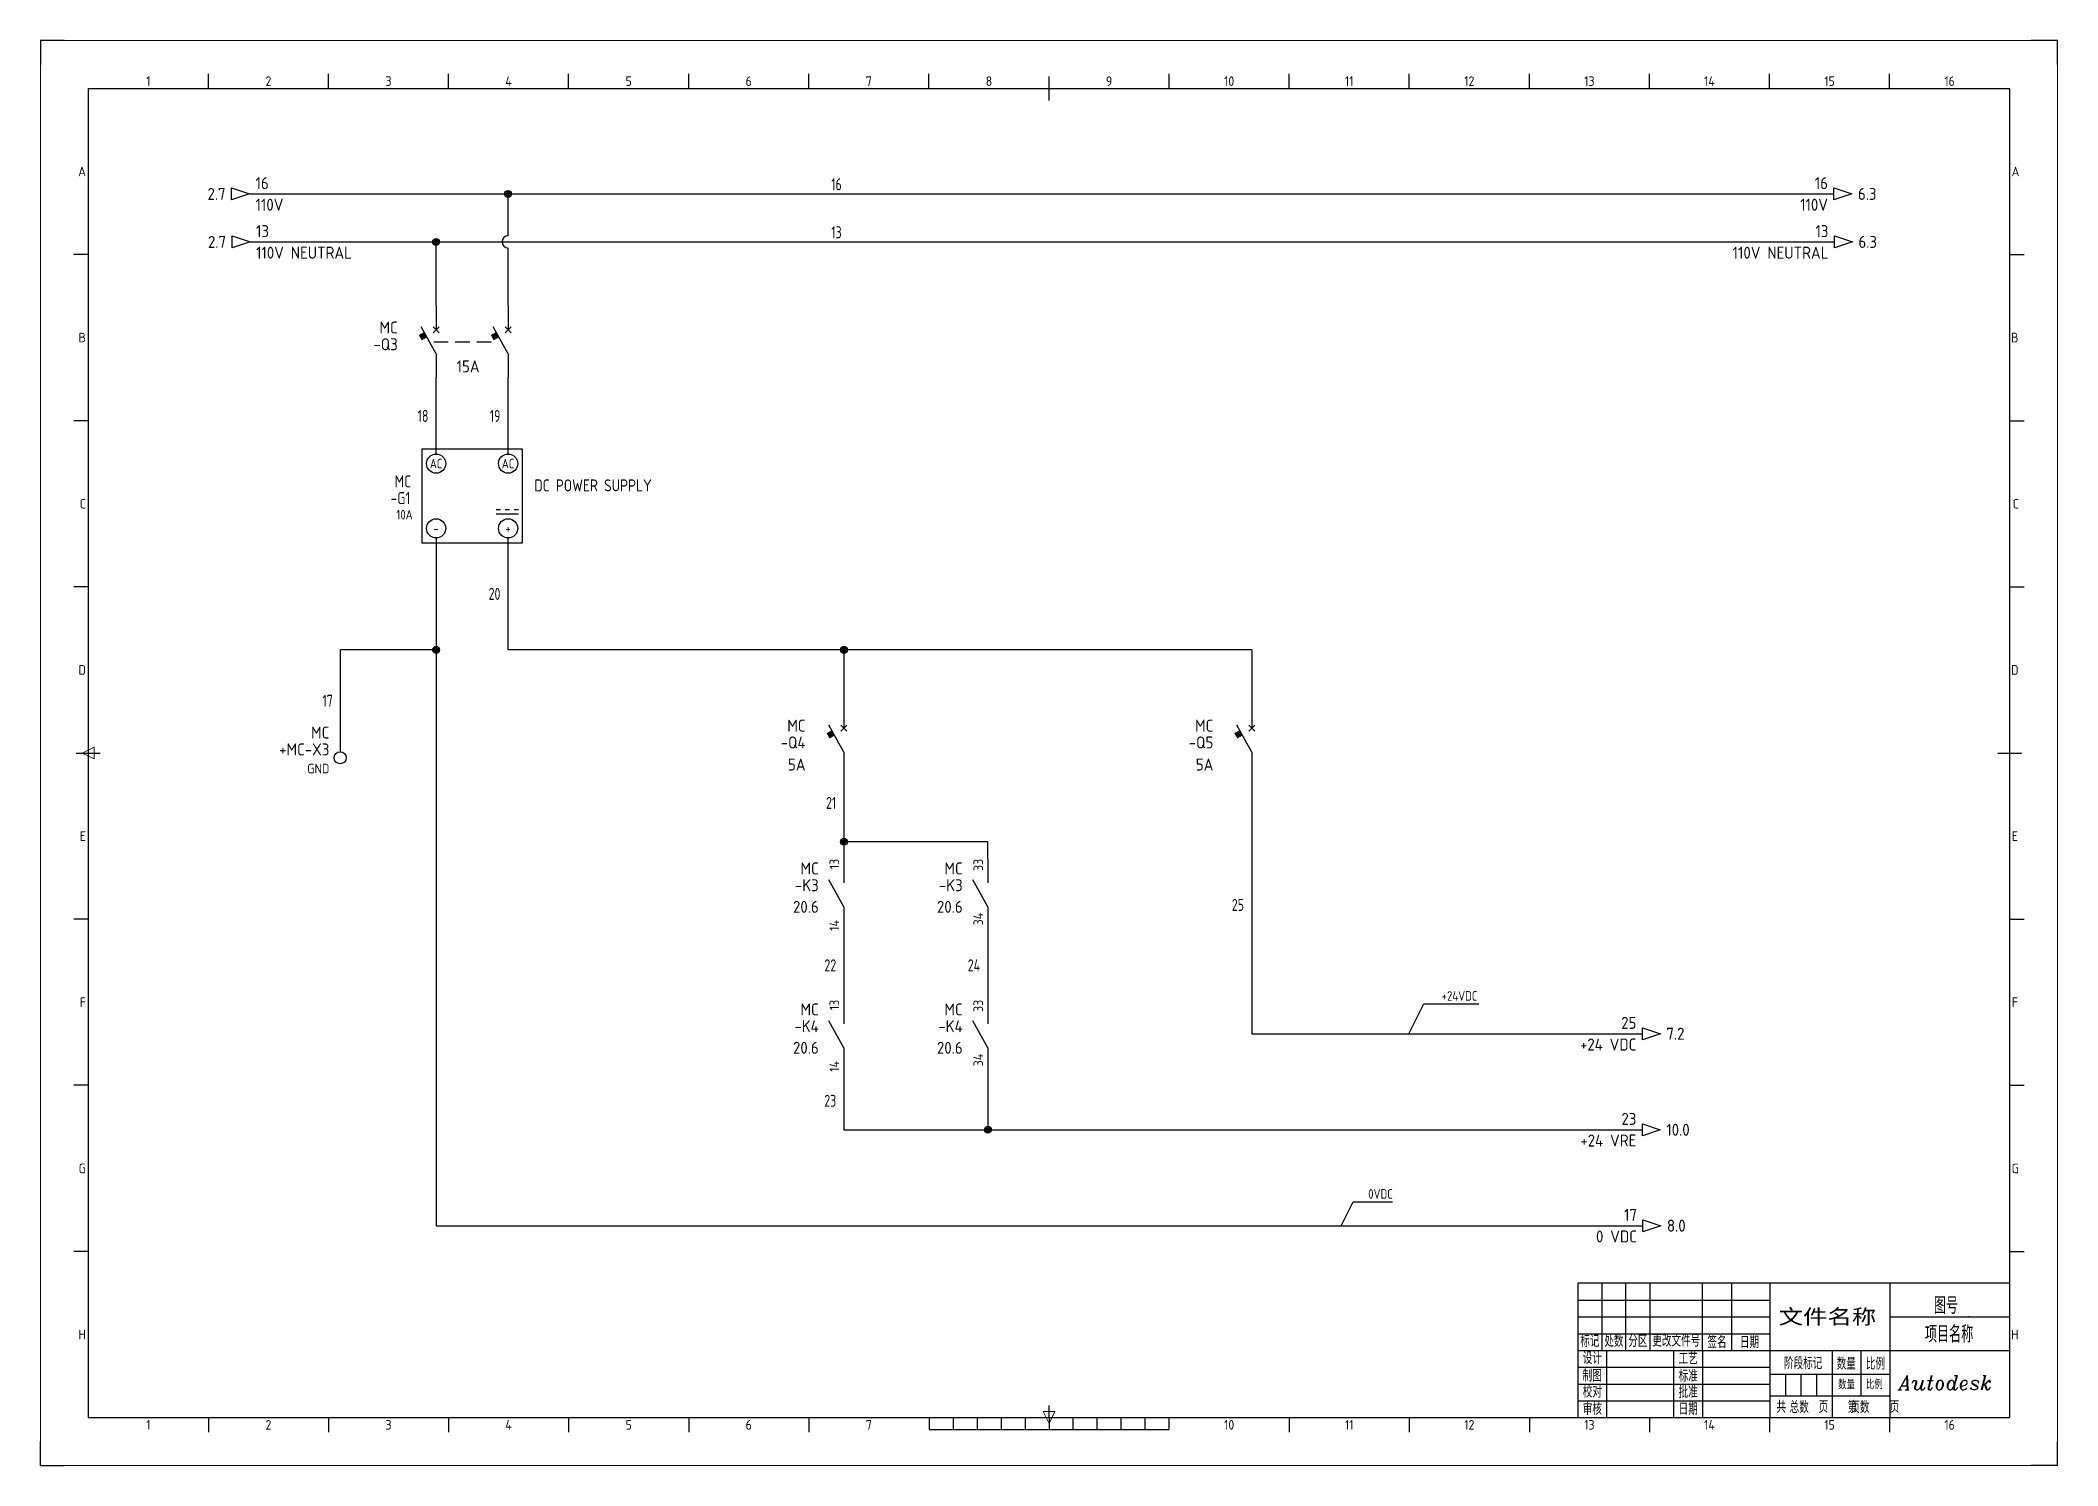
# Model space of a CAD drawing. Header units: millimetres. Extents: x 0 to 841, y 0 to 594.
import ezdxf
from ezdxf.enums import TextEntityAlignment as Align

# ---------------------------------------------------------------- set-up
doc = ezdxf.new("R2010")
doc.units = ezdxf.units.MM
doc.header["$LTSCALE"] = 12
doc.linetypes.add('DASHED', pattern=[0.75, 0.5, -0.25])
for name, color, linetype in [('AE_BOR', 1, 'Continuous'), ('BLU_1.0mm^2', 5, 'Continuous'), ('DESC', 150, 'Continuous'), ('GRN_2.5mm^2', 3, 'Continuous'), ('LINK', 9, 'DASHED'), ('LOC', 8, 'Continuous'), ('MISC', 7, 'Continuous'), ('RED_2.5mm^2', 1, 'Continuous'), ('SYMS', 7, 'Continuous'), ('TAGS', 150, 'Continuous'), ('TERMS', 123, 'Continuous'), ('VIO_1.0mm^2', 190, 'Continuous'), ('WIRENO', 72, 'Continuous'), ('WIREREF', 52, 'Continuous'), ('WIREREF_DEST', 52, 'Continuous'), ('XREF', 7, 'Continuous'), ('XREFCHILD', 134, 'Continuous'), ('图框_外框线', 7, 'Continuous'), ('图框_标题栏属性', 1, 'Continuous'), ('图框_标题栏文字', 6, 'Continuous')]:
    doc.layers.add(name, color=color, linetype=linetype)
doc.styles.get("Standard").update_dxf_attribs({"font": 'txt.shx', "bigfont": 'gbcbig.shx'})
doc.styles.add('WD', font='romans.shx', dxfattribs={"bigfont": 'gbcbig.shx'})
doc.styles.add('WD_IEC', font='isocp2.shx', dxfattribs={"width": 0.9, "height": 4, "bigfont": 'gbcbig.shx'})
doc.styles.add('工程字', font='gbenor.shx', dxfattribs={"bigfont": 'gbcbig.shx'})
doc.dimstyles.get("Standard").update_dxf_attribs({"dimtxt": 0.18, "dimasz": 0.18, "dimexe": 0.18, "dimexo": 0.0625, "dimgap": 0.09, "dimtad": 0, "dimtih": 1, "dimtoh": 1, "dimzin": 0, "dimdsep": 46, "dimtxsty": 'WD_IEC', "dimcen": 0.09, "dimadec": 0, "dimazin": 0, "dimtfac": 1, "dimtofl": 0, "dimtmove": 2, "dimatfit": 3, "dimfxl": 1, "dimtolj": 1, "dimtzin": 0, "dimarcsym": 0})

# ---------------------------------------------------------------- blocks, each defined once
blk = doc.blocks.new('gb_a1')
for p, q in [((20, 574), (20, 20)), ((20, 574), (821, 574)), ((821, 20), (821, 574)), ((20, 20), (821, 20))]:
    blk.add_line(p, q)
at = {"layer": 'AE_BOR', "lineweight": 30}
for p, q in [((10, 594), (0, 594)), ((0, 594), (0, 584)), ((841, 594), (830, 594)), ((841, 584), (841, 594)), ((0, 0), (0, 10)), ((841, 0), (841, 10)), ((0, 0), (10, 0)), ((841, 0), (830, 0))]:
    blk.add_line(p, q, dxfattribs=at)
at = {"layer": 'AE_BOR', "color": 1, "lineweight": 15}
for p, q in [((0, 594), (841, 594)), ((0, 0), (0, 594)), ((841, 594), (841, 0)), ((17.5, 297), (22.5, 299.5)), ((22.5, 294.5), (17.5, 297)), ((22.5, 299.5), (22.5, 294.5)), ((420.5, 17.5), (418, 22.5)), ((418, 22.5), (423, 22.5)), ((423, 22.5), (420.5, 17.5)), ((841, 0), (0, 0))]:
    blk.add_line(p, q, dxfattribs=at)
at = {"layer": 'AE_BOR'}
for p, q in [((70.0625, 574), (70.0625, 580)), ((120.125, 574), (120.125, 580)), ((170.1875, 574), (170.1875, 580)), ((220.25, 574), (220.25, 580)), ((270.3125, 574), (270.3125, 580)), ((320.375, 574), (320.375, 580)), ((370.4375, 574), (370.4375, 580)), ((470.5625, 574), (470.5625, 580)), ((520.625, 574), (520.625, 580)), ((570.6875, 574), (570.6875, 580)), ((620.75, 574), (620.75, 580)), ((670.8125, 574), (670.8125, 580)), ((720.875, 574), (720.875, 580)), ((770.9375, 574), (770.9375, 580)), ((20, 504.75), (14, 504.75)), ((821, 504.75), (827, 504.75)), ((20, 435.5), (14, 435.5)), ((821, 435.5), (827, 435.5)), ((20, 366.25), (14, 366.25)), ((821, 366.25), (827, 366.25)), ((20, 227.75), (14, 227.75)), ((821, 227.75), (827, 227.75)), ((20, 158.5), (14, 158.5)), ((821, 158.5), (827, 158.5)), ((20, 89.25), (14, 89.25)), ((821, 89.25), (827, 89.25)), ((70.0625, 20), (70.0625, 14)), ((120.125, 20), (120.125, 14)), ((170.1875, 20), (170.1875, 14)), ((220.25, 20), (220.25, 14)), ((270.3125, 20), (270.3125, 14)), ((320.375, 20), (320.375, 14)), ((520.625, 20), (520.625, 14)), ((570.6875, 20), (570.6875, 14)), ((620.75, 20), (620.75, 14)), ((670.8125, 20), (670.8125, 14)), ((720.875, 20), (720.875, 14)), ((770.9375, 20), (770.9375, 14))]:
    blk.add_line(p, q, dxfattribs=at)
at = {"layer": 'AE_BOR', "color": 2, "lineweight": 30}
for p, q in [((420.5, 574), (420.5, 579)), ((420.5, 569), (420.5, 574)), ((15, 297), (25, 297)), ((816, 297), (826, 297)), ((370.5, 20), (370.5, 15)), ((380.5, 20), (380.5, 15)), ((390.5, 20), (390.5, 15)), ((400.5, 20), (400.5, 15)), ((410.5, 20), (410.5, 15)), ((420.5, 20), (420.5, 25)), ((420.5, 20), (420.5, 15)), ((430.5, 20), (430.5, 15)), ((440.5, 20), (440.5, 15)), ((450.5, 20), (450.5, 15)), ((460.5, 20), (460.5, 15)), ((470.5, 20), (470.5, 15)), ((370.5, 15), (470.5, 15))]:
    blk.add_line(p, q, dxfattribs=at)
at = {"layer": 'AE_BOR', "style": 'WD_IEC'}
for s, p in [('1', (45.03125, 575)), ('2', (95.09375, 575)), ('3', (145.15625, 575)), ('4', (195.21875, 575)), ('5', (245.28125, 575)), ('6', (295.34375, 575)), ('7', (345.40625, 575)), ('8', (395.46875, 575)), ('9', (445.53125, 575)), ('10', (495.59375, 575)), ('11', (545.65625, 575)), ('12', (595.71875, 575)), ('13', (645.78125, 575)), ('14', (695.84375, 575)), ('15', (745.90625, 575)), ('16', (795.96875, 575)), ('1', (45.03125, 15)), ('2', (95.09375, 15)), ('3', (145.15625, 15)), ('4', (195.21875, 15)), ('5', (245.28125, 15)), ('6', (295.34375, 15)), ('7', (345.40625, 15)), ('10', (495.59375, 15)), ('11', (545.65625, 15)), ('12', (595.71875, 15)), ('13', (645.78125, 15)), ('14', (695.84375, 15)), ('15', (745.90625, 15)), ('16', (795.96875, 15))]:
    blk.add_text(s, height=4, dxfattribs=at).set_placement(p, align=Align.CENTER)
for s, p in [('A', (19, 539.375)), ('A', (825.04762, 539.375)), ('B', (19, 470.125)), ('B', (824.66667, 470.125)), ('C', (19, 400.875)), ('C', (824.85714, 400.875)), ('D', (19, 331.625)), ('D', (824.66667, 331.625)), ('E', (19, 262.375)), ('E', (824.47619, 262.375)), ('F', (19, 193.125)), ('F', (824.47619, 193.125)), ('G', (19, 123.875)), ('G', (824.85714, 123.875)), ('H', (19, 54.625)), ('H', (824.66667, 54.625))]:
    blk.add_text(s, height=4, dxfattribs=at).set_placement(p, align=Align.MIDDLE_RIGHT)
blk = doc.blocks.new('VPS12X2')
for p, q in [((18, 1), (-3, 1)), ((-3, 1), (-3, -18.5)), ((18, -18.5), (18, 1)), ((-3, -18.5), (18, -18.5))]:
    blk.add_line(p, q)
for centre in [(0, -2), (15, -2), (0, -15.5), (15, -15.5)]:
    blk.add_circle(centre, 2)
at = {"layer": 'SYMS'}
for p, q in [((12.5, -11.56), (13.44, -11.56)), ((12.5, -12.5), (17.19, -12.5)), ((14.38, -11.56), (15.31, -11.56)), ((16.25, -11.56), (17.19, -11.56))]:
    blk.add_line(p, q, dxfattribs=at)
at = {"style": 'WD_IEC', "width": 0.9, "flags": 1}
for tag, p in [('X2TERM01', (0, 0)), ('X2TERM02', (15, 0)), ('X4TERM01', (-2, -2)), ('X1TERM02', (17, -2)), ('X4TERM03', (-2, -15.5)), ('X1TERM04', (17, -15.5)), ('X8TERM03', (0, -17.5)), ('X8TERM04', (15, -17.5))]:
    blk.add_attdef(tag, p, '', height=0.32, dxfattribs=at)
at = {"style": 'WD_IEC'}
for tag, width, p in [('INST', 0.8, (-4.5, -5.44)), ('LOC', 0.8, (-4.5, -7.94)), ('TAG1', 0.9, (-4.5, -10.44)), ('XREF', 0.8, (-4.5, -13.94))]:
    blk.add_attdef(tag, text='', height=2, dxfattribs=dict(at, width=width)).set_placement(p, align=Align.RIGHT)
at = {"linetype": 'Continuous', "style": 'WD_IEC', "width": 0.9, "flags": 8}
for tag, p in [('TERM01', (0, -2)), ('TERM02', (15, -2)), ('TERM03', (0, -15.5)), ('TERM04', (15, -15.5))]:
    blk.add_attdef(tag, text='', height=2, dxfattribs=at).set_placement(p, align=Align.MIDDLE)
at = {"style": 'WD_IEC'}
for tag, height, width, flags, p in [('MFG', 2, 0.8, 1, (9, -5.12)), ('CAT', 2, 0.8, 1, (9, -7.62)), ('FAMILY', 0.32, 0.9, 9, (8.83, -13.19))]:
    blk.add_attdef(tag, text='', height=height, dxfattribs=dict(at, width=width, flags=flags)).set_placement(p, align=Align.CENTER)
at = {"style": 'WD_IEC', "width": 0.9}
for tag, p in [('DESC1', (-2.19, -9.5)), ('DESC2', (19.5, -7.94)), ('DESC3', (19.5, -10.44))]:
    blk.add_attdef(tag, p, '', height=2, dxfattribs=at)
at = {"style": 'WD_IEC', "width": 0.8}
for tag, p in [('RATING1', (9, -10.12)), ('RATING2', (9, -12.62))]:
    blk.add_attdef(tag, text='', height=2, dxfattribs=at).set_placement(p, align=Align.CENTER)
at = {"linetype": 'Continuous', "style": 'WD_IEC', "width": 0.9, "flags": 9}
blk.add_attdef('ASSYCODE', text='', height=0.32, dxfattribs=at).set_placement((9, -13.69), align=Align.CENTER)
blk = doc.blocks.new('VCB1')
for p, q in [((0, 7.5), (0, 2.5)), ((0, -2.5), (-3.12, 3.12)), ((0.62, 1.88), (-0.62, 3.12)), ((-0.62, 1.88), (0.62, 3.12)), ((0, -2.5), (0, -7.5))]:
    blk.add_line(p, q)
blk.add_solid([(-2.52, 2.03), (-3.61, 1.43), (-1.91, 0.94), (-3.01, 0.33)])
at = {"style": 'WD_IEC'}
for tag, p in [('INST', (-8, 5.25)), ('LOC', (-8, 1.75)), ('TAG1', (-8, -1.75)), ('RATING1', (-8, -6.35)), ('DESC1', (-8, -14.35)), ('DESC2', (-8, -17.85)), ('DESC3', (-8, -21.35))]:
    blk.add_attdef(tag, text='', height=2.5, dxfattribs=at).set_placement(p, align=Align.RIGHT)
blk.add_attdef('TERM01', text='', height=2, rotation=90, dxfattribs=at).set_placement((-1, 7.5), align=Align.RIGHT)
at = {"style": 'WD_IEC', "flags": 1}
for tag, p, height in [('X2TERM01', (0, 7.5), 0.32), ('MFG', (2.75, 6.5), 1.5), ('CAT', (2.75, 4), 1.5), ('X4LINK', (-2, 0), 0.32), ('X1LINK', (-0.5, 0), 0.32), ('X8TERM02', (0, -7.5), 0.32), ('ASSYCODE', (1, -9), 1), ('FAMILY', (1, -10.5), 1), ('CATDESC', (1, -12), 1), ('CONTACT', (1, -13.5), 1)]:
    blk.add_attdef(tag, p, '', height=height, dxfattribs=at)
at = {"style": 'WD_IEC'}
blk.add_attdef('TERM02', (-1, -7.5), '', height=2, rotation=90, dxfattribs=at)
at = {"lineweight": 15, "style": 'WD_IEC'}
blk.add_attdef('XREF', text='', height=2.5, dxfattribs=at).set_placement((-8, -10.35), align=Align.RIGHT)
blk = doc.blocks.new('VCB2')
for p, q in [((0, 7.5), (0, 2.5)), ((0, -2.5), (-3.12, 3.12)), ((0.62, 1.88), (-0.62, 3.12)), ((-0.62, 1.88), (0.62, 3.12)), ((0, -2.5), (0, -7.5))]:
    blk.add_line(p, q)
blk.add_solid([(-2.52, 2.03), (-3.61, 1.43), (-1.91, 0.94), (-3.01, 0.33)])
at = {"style": 'WD_IEC'}
for tag, p in [('INST', (-8, 5.25)), ('LOC', (-8, 1.75)), ('TAG2', (-8, -1.75)), ('RATING1', (-8, -6.35)), ('DESC1', (-8, -14.35)), ('DESC2', (-8, -17.85)), ('DESC3', (-8, -21.35))]:
    blk.add_attdef(tag, text='', height=2.5, dxfattribs=at).set_placement(p, align=Align.RIGHT)
blk.add_attdef('TERM01', text='', height=2, rotation=90, dxfattribs=at).set_placement((-1, 7.5), align=Align.RIGHT)
at = {"style": 'WD_IEC', "flags": 1}
for tag, p, height in [('X2TERM01', (0, 7.5), 0.32), ('MFG', (2.75, 6.5), 1.5), ('CAT', (2.75, 4), 1.5), ('X4LINK', (-2, 0), 0.32), ('X1LINK', (-0.5, 0), 0.32), ('X8TERM02', (0, -7.5), 0.32), ('ASSYCODE', (1, -9), 1), ('FAMILY', (1, -10.5), 1), ('CATDESC', (1, -12), 1), ('CONTACT', (1, -13.5), 1)]:
    blk.add_attdef(tag, p, '', height=height, dxfattribs=at)
at = {"style": 'WD_IEC'}
blk.add_attdef('TERM02', (-1, -7.5), '', height=2, rotation=90, dxfattribs=at)
at = {"lineweight": 15, "style": 'WD_IEC'}
blk.add_attdef('XREF', text='', height=2.5, dxfattribs=at).set_placement((-8, -10.35), align=Align.RIGHT)
blk = doc.blocks.new('HA1S1')
blk.add_lwpolyline([(0, 1.25), (3.75, 0), (0, -1.25)], close=True)
at = {"style": 'WD_IEC'}
for tag, height, flags, p in [('WIRENO', 2.5, 8, (-1.25, 1)), ('SIGCODE', 1, 1, (5, 1.8))]:
    blk.add_attdef(tag, text='', height=height, dxfattribs=dict(at, flags=flags)).set_placement(p, align=Align.RIGHT)
at = {"style": 'WD_IEC', "flags": 1}
blk.add_attdef('X4TERM01', (0, 0), '', height=0.32, dxfattribs=at)
at = {"style": 'WD_IEC'}
blk.add_attdef('XREF', text='', height=2.5, dxfattribs=at).set_placement((5, 0), align=Align.MIDDLE_LEFT)
blk.add_attdef('DESC1', text='', height=2.5, dxfattribs=at).set_placement((-1.25, -1), align=Align.TOP_RIGHT)
blk = doc.blocks.new('VCR21')
for p, q in [((0, 7.5), (0, 2.5)), ((0, -2.5), (-3.125, 3.125)), ((0, -2.5), (0, -7.5))]:
    blk.add_line(p, q)
at = {"style": 'WD_IEC'}
for tag, p in [('INST', (-5.25, 7.75)), ('LOC', (-5.25, 4.25)), ('TAG2', (-5.25, 0.75)), ('XREF', (-5.25, -3.75)), ('DESC1', (-5.25, -7.6)), ('DESC3', (-5.25, -14.6)), ('DESC2', (-5.25, -11.1))]:
    blk.add_attdef(tag, text='', height=2.5, dxfattribs=at).set_placement(p, align=Align.RIGHT)
blk.add_attdef('TERM01', text='', height=2, rotation=90, dxfattribs=at).set_placement((-1, 7.5), align=Align.RIGHT)
at = {"style": 'WD_IEC', "flags": 1}
for tag, p, height in [('X2TERM01', (0, 7.5), 0.32), ('X4LINK', (-2, 0), 0.32), ('X1LINK', (-0.5, 0), 0.32), ('CONTACT', (4, -3.5), 1), ('FAMILY', (4, -5), 1), ('X8TERM02', (0, -7.5), 0.32)]:
    blk.add_attdef(tag, p, '', height=height, dxfattribs=at)
at = {"style": 'WD_IEC'}
blk.add_attdef('TERM02', (-1, -7.5), '', height=2, rotation=90, dxfattribs=at)
blk = doc.blocks.new('HA1D3')
blk.add_lwpolyline([(0, 0), (-3.75, -1.25), (-3.75, 1.25)], close=True)
at = {"style": 'WD_IEC'}
blk.add_attdef('XREF', text='', height=2.5, dxfattribs=at).set_placement((-5, 0), align=Align.MIDDLE_RIGHT)
at = {"style": 'WD_IEC', "flags": 1}
blk.add_attdef('SIGCODE', text='', height=1, dxfattribs=at).set_placement((-2.5, 1.8), align=Align.RIGHT)
at = {"style": 'WD_IEC'}
for tag, p, height, flags in [('X1TERM01', (0, 0), 0.32, 1), ('WIRENO', (1.25, 1), 2.5, 8)]:
    blk.add_attdef(tag, p, '', height=height, dxfattribs=dict(at, flags=flags))
blk.add_attdef('DESC1', text='', height=2.5, dxfattribs=at).set_placement((1.25, -1), align=Align.TOP_LEFT)
blk = doc.blocks.new('WD_WNH')
at = {"linetype": 'Continuous', "style": 'WD_IEC', "width": 0.8}
blk.add_attdef('WIRENO', text='', height=2.5, dxfattribs=at).set_placement((0, 0.75), align=Align.CENTER)
at = {"style": 'WD_IEC', "flags": 1}
for tag, p in [('W08USER', (0, 0.375)), ('W04USER', (0, 0.875)), ('W05USER', (0, 0.75)), ('W09USER', (0, 0.25)), ('W03USER', (0, 1)), ('W06USER', (0, 0.625)), ('W07USER', (0, 0.5)), ('W02USER', (0, 1.125)), ('W01USER', (0, 1.25)), ('W10USER', (0, 0.125))]:
    blk.add_attdef(tag, text='', height=0.08, dxfattribs=at).set_placement(p, align=Align.CENTER)
blk = doc.blocks.new('WD_WNV')
at = {"linetype": 'Continuous', "style": 'WD_IEC', "width": 0.8}
blk.add_attdef('WIRENO', text='', height=2.5, dxfattribs=at).set_placement((-1.6, 0), align=Align.MIDDLE_RIGHT)
at = {"style": 'WD_IEC', "flags": 1}
for tag, p in [('W08USER', (-1, 0.375)), ('W04USER', (-1, 0.875)), ('W05USER', (-1, 0.75)), ('W09USER', (-1, 0.25)), ('W03USER', (-1, 1)), ('W06USER', (-1, 0.625)), ('W07USER', (-1, 0.5)), ('W02USER', (-1, 1.125)), ('W01USER', (-1, 1.25)), ('W10USER', (-1, 0.125))]:
    blk.add_attdef(tag, text='', height=0.08, dxfattribs=at).set_placement(p, align=Align.CENTER)
blk = doc.blocks.new('CorpLogoBlock')
at = {"insert": (-46.09, 17.54), "char_height": 6, "width": 37.2055, "attachment_point": 1, "style": '工程字'}
blk.add_mtext('{\\Fitalic|c0;Autodesk}', dxfattribs=at)
blk = doc.blocks.new('GB_TitleBlock')
at = {"lineweight": -3}
for p, q in [((-50, 42), (0, 42)), ((-50, 28), (0, 28))]:
    blk.add_line(p, q, dxfattribs=at)
blk.add_point((-16.99, 42), dxfattribs=at)
at = {"layer": '图框_外框线'}
for p, q in [((-170, 56), (-170, 28)), ((-160, 28), (-160, 56)), ((-150, 56), (-150, 28)), ((-128, 28), (-128, 56)), ((-116, 56), (-116, 28)), ((-100, 56), (-100, 0)), ((-50, 56), (-50, 0)), ((-180, 49), (-100, 49)), ((-180, 42), (-100, 42)), ((-180, 35), (-100, 35)), ((-180, 28), (-50, 28)), ((-168, 0), (-168, 28)), ((-140, 0), (-140, 28)), ((-128, 28), (-128, 0)), ((-74, 28), (-74, 0)), ((-62, 28), (-62, 9)), ((-180, 21), (-100, 21)), ((-50, 18), (-100, 18)), ((-93.5, 18), (-93.5, 9)), ((-87, 18), (-87, 9)), ((-80.5, 18), (-80.5, 9)), ((-180, 14), (-100, 14)), ((-50, 9), (-100, 9)), ((-180, 7), (-100, 7))]:
    blk.add_line(p, q, dxfattribs=at)
blk.add_lwpolyline([(0, 56), (-180, 56), (-180, 0), (0, 0), (0, 56)], dxfattribs=at)
at = {"style": 'WD', "flags": 1}
blk.add_attdef('WD_TB', (-168.38, 50.46), '', height=2, dxfattribs=at)
at = {"layer": '图框_标题栏属性', "style": '工程字'}
for tag, p in [('REV3', (-179.58, 50.91)), ('REV2', (-179.43, 43.49)), ('REV1', (-179.43, 36.77))]:
    blk.add_attdef(tag, p, '', height=3, dxfattribs=at)
for tag, height, width, p, p2 in [('REV3DET', 3, 13.288798, (-148.76, 50.77), (-130.49, 50.77)), ('BY3', 3, 6.930672, (-126.95, 50.77), (-117.42, 50.77)), ('RD3', 3, 9.096075, (-114.66, 50.77), (-102.16, 50.77)), ('REV2DET', 3, 1.39216, (-148.76, 43.77), (-130.49, 43.77)), ('BY2', 3, 6.930672, (-126.95, 43.77), (-117.42, 43.77)), ('RD2', 3, 9.096075, (-114.66, 43.77), (-102.16, 43.77)), ('文件名称', 7, 2.04191, (-96.3, 38.33), (-55.63, 38.33)), ('REV1DET', 3, 13.288798, (-148.76, 36.77), (-130.49, 36.77)), ('BY1', 3, 6.930672, (-126.95, 36.77), (-117.42, 36.77)), ('RD1', 3, 9.096075, (-114.66, 36.77), (-102.16, 36.77))]:
    blk.add_attdef(tag, text='', height=height, dxfattribs=dict(at, width=width)).set_placement(p, p2, align=Align.FIT)
for tag, p in [('图号', (-26.57, 46.93)), ('项目名称', (-25.25, 35.16))]:
    blk.add_attdef(tag, text='', height=7, dxfattribs=at).set_placement(p, align=Align.MIDDLE)
at = {"layer": '图框_标题栏属性', "lineweight": -3}
for tag, p in [('设计', (-163.59, 22.3)), ('工艺', (-123.59, 22.3)), ('制图', (-163.59, 15.3)), ('标准', (-123.59, 15.3)), ('校对', (-163.59, 8.3)), ('批准', (-123.59, 8.3)), ('审核', (-163.59, 1.3)), ('日期', (-123.59, 1.3))]:
    blk.add_attdef(tag, p, '', height=5, dxfattribs=at)
at = {"layer": '图框_标题栏属性', "style": '工程字'}
for tag, height, p in [('数量', 3.5, (-68.02, 13.58)), ('比例', 3.5, (-56.4, 13.74)), ('总数', 5, (-87.74, 4.36)), ('页数', 5, (-62.45, 4.36))]:
    blk.add_attdef(tag, text='', height=height, dxfattribs=at).set_placement(p, align=Align.MIDDLE_CENTER)
at = {"layer": '图框_标题栏文字', "style": '工程字'}
for s, p in [('标记', (-179, 29.44)), ('处数', (-169, 29.44)), ('分区', (-159, 29.44)), ('更改文件号', (-149, 29.59)), ('签名', (-126, 29)), ('日期', (-112.47, 28.98)), ('设计', (-177.99, 22.35)), ('工艺', (-138.02, 22.15)), ('阶段标记', (-94.11, 20.2)), ('数量', (-72.11, 20)), ('比例', (-60, 20)), ('制图', (-178.04, 15.02)), ('标准', (-137.99, 14.92)), ('校对', (-177.99, 8.33)), ('批准', (-138.02, 8.15)), ('审核', (-177.99, 1.15)), ('日期', (-138.02, 1.15)), ('共     页   第     页', (-97.24, 2))]:
    blk.add_text(s, height=5, dxfattribs=at).set_placement(p)
blk = doc.blocks.new('wddot')
for radius in [0.72, 0.449, 0.223]:
    blk.add_circle((0, 0), radius)
blk = doc.blocks.new('VT0002')
blk.add_circle((0, 0), 1.25)
at = {"style": 'WD_IEC'}
for tag, p in [('INST', (-2.25, 7.5)), ('LOC', (-2.25, 4))]:
    blk.add_attdef(tag, text='', height=2.5, dxfattribs=at).set_placement(p, align=Align.RIGHT)
at = {"style": 'WD_IEC', "flags": 1}
for tag, p, height in [('ASSYCODE', (2.75, 10.75), 1), ('CATDESC', (2.75, 9.25), 1), ('MFG', (2.75, 7.25), 1.5), ('CAT', (2.75, 4.75), 1.5), ('X4TERM01', (-1.25, 0), 0.32), ('X4PIN01', (-1.25, 1), 0.4), ('X4TERMDESC01', (-1.25, 0.5), 0.4), ('X2TERM01', (0, 1.25), 0.32), ('X2PIN01', (0, 2.25), 0.4), ('X2TERMDESC01', (0, 1.75), 0.4), ('X8PIN01', (0, -0.25), 0.4), ('X1TERM01', (1.25, 0), 0.32), ('X1PIN01', (1.25, 1), 0.4), ('X1TERMDESC01', (1.25, 0.5), 0.4), ('X8TERM01', (0, -1.25), 0.32), ('X8TERMDESC01', (0, -0.75), 0.4), ('STRIPSEQ', (0, -3), 0.4), ('LINKTERM', (0, -2), 0.4)]:
    blk.add_attdef(tag, p, '', height=height, dxfattribs=at)
at = {"style": 'WD_IEC', "flags": 8}
for tag, height, p in [('TAGSTRIP', 2.5, (-2.25, 0.5)), ('TERM01', 2, (-2.25, -3.25))]:
    blk.add_attdef(tag, text='', height=height, dxfattribs=at).set_placement(p, align=Align.RIGHT)

msp = doc.modelspace()

# ---------------------------------------------------------------- linework, layer by layer
at = {"layer": 'BLU_1.0mm^2'}
for p, q in [((195, 340), (195, 386.61)), ((505, 340), (195, 340)), ((335, 340), (335, 317.39)), ((505, 340), (505.01, 317.39)), ((505.01, 287.39), (505, 180)), ((505, 180), (667.87, 180))]:
    msp.add_line(p, q, dxfattribs=at)
at = {"layer": 'GRN_2.5mm^2'}
for p, q in [((165, 386.61), (165, 100)), ((165, 340), (125.11, 340)), ((125.11, 297.5), (125.11, 340)), ((165, 100), (668.12, 100))]:
    msp.add_line(p, q, dxfattribs=at)
at = {"layer": 'LINK'}
msp.add_lwpolyline([(164, 468.33), (191, 468.33)], dxfattribs=at)
at = {"layer": 'RED_2.5mm^2'}
for p, q in [((87.22, 530), (747.75, 530)), ((195, 512.54), (195, 530)), ((87.42, 510), (747.95, 510)), ((165, 483.33), (165, 510)), ((195, 483.33), (195, 507.46)), ((165, 421.61), (165, 453.33)), ((195, 421.61), (195, 453.33))]:
    msp.add_line(p, q, dxfattribs=at)
msp.add_arc((195, 510), 2.54, 90, 270, dxfattribs=at)
at = {"layer": 'VIO_1.0mm^2'}
for p, q in [((335, 287.39), (335, 252.89)), ((395.01, 260), (335, 260)), ((395.01, 252.89), (395.01, 260)), ((335, 222.89), (335, 194.14)), ((395.01, 222.89), (395.01, 194.14)), ((335, 164.14), (334.98, 140)), ((395.01, 164.14), (395.01, 140)), ((334.98, 140), (667.86, 140))]:
    msp.add_line(p, q, dxfattribs=at)

# ---------------------------------------------------------------- block references
for name, p in [('gb_a1', (0, 0)), ('CorpLogoBlock', (821, 20))]:
    msp.add_blockref(name, p)
ref = msp.add_blockref('GB_TitleBlock', (821, 20))
ref.add_attrib('页数', '页数', dxfattribs={"layer": '图框_标题栏属性', "height": 5, "style": '工程字'}).set_placement((758.55, 24.36), align=Align.MIDDLE_CENTER)
ref.add_attrib('总数', '总数', dxfattribs={"layer": '图框_标题栏属性', "height": 5, "style": '工程字'}).set_placement((733.26, 24.36), align=Align.MIDDLE_CENTER)
ref.add_attrib('比例', '比例', dxfattribs={"layer": '图框_标题栏属性', "height": 3.5, "style": '工程字'}).set_placement((764.6, 33.74), align=Align.MIDDLE_CENTER)
ref.add_attrib('数量', '数量', dxfattribs={"layer": '图框_标题栏属性', "height": 3.5, "style": '工程字'}).set_placement((752.98, 33.58), align=Align.MIDDLE_CENTER)
ref.add_attrib('项目名称', '项目名称', dxfattribs={"layer": '图框_标题栏属性', "height": 7, "style": '工程字'}).set_placement((795.75, 55.16), align=Align.MIDDLE)
ref.add_attrib('图号', '图号', dxfattribs={"layer": '图框_标题栏属性', "height": 7, "style": '工程字'}).set_placement((794.43, 66.93), align=Align.MIDDLE)
ref.add_attrib('文件名称', '文件名称', dxfattribs={"layer": '图框_标题栏属性', "height": 7, "style": '工程字', "width": 2.04191}).set_placement((724.7, 58.33), (765.37, 58.33), align=Align.FIT)
at = {"layer": 'SYMS'}
ref = msp.add_blockref('HA1D3', (87.22, 530), dxfattribs=dict(at, xscale=2, yscale=2, zscale=2))
ref.add_attrib('WIRENO', '16', (89.72, 532), dxfattribs={"layer": 'WIREREF_DEST', "height": 5, "style": 'WD_IEC', "flags": 8})
ref.add_attrib('DESC1', '110V', dxfattribs={"layer": 'DESC', "height": 5, "style": 'WD_IEC'}).set_placement((89.72, 528), align=Align.TOP_LEFT)
ref.add_attrib('XREF', '2.7', dxfattribs={"layer": 'XREF', "height": 5, "style": 'WD_IEC'}).set_placement((77.22, 530), align=Align.MIDDLE_RIGHT)
at = {"layer": 'SYMS', "xscale": 2, "yscale": 2, "zscale": 2}
for p in [(195, 530), (165, 510), (165, 340), (335, 340), (335, 260), (395.01, 140)]:
    msp.add_blockref('wddot', p, dxfattribs=at)
at = {"layer": 'SYMS'}
ref = msp.add_blockref('HA1S1', (747.75, 530), dxfattribs=dict(at, xscale=2, yscale=2, zscale=2))
ref.add_attrib('WIRENO', '16', dxfattribs={"layer": 'WIREREF', "height": 5, "style": 'WD_IEC', "flags": 8}).set_placement((745.25, 532), align=Align.RIGHT)
ref.add_attrib('DESC1', '110V', dxfattribs={"layer": 'DESC', "height": 5, "style": 'WD_IEC'}).set_placement((745.25, 528), align=Align.TOP_RIGHT)
ref.add_attrib('XREF', '6.3', dxfattribs={"layer": 'XREF', "height": 5, "style": 'WD_IEC'}).set_placement((757.75, 530), align=Align.MIDDLE_LEFT)
ref = msp.add_blockref('HA1D3', (87.42, 510), dxfattribs=dict(at, xscale=2, yscale=2, zscale=2))
ref.add_attrib('WIRENO', '13', (89.92, 512), dxfattribs={"layer": 'WIREREF_DEST', "height": 5, "style": 'WD_IEC', "flags": 8})
ref.add_attrib('DESC1', '110V NEUTRAL', dxfattribs={"layer": 'DESC', "height": 5, "style": 'WD_IEC'}).set_placement((89.92, 508), align=Align.TOP_LEFT)
ref.add_attrib('XREF', '2.7', dxfattribs={"layer": 'XREF', "height": 5, "style": 'WD_IEC'}).set_placement((77.42, 510), align=Align.MIDDLE_RIGHT)
ref = msp.add_blockref('HA1S1', (747.95, 510), dxfattribs=dict(at, xscale=2, yscale=2, zscale=2))
ref.add_attrib('WIRENO', '13', dxfattribs={"layer": 'WIREREF', "height": 5, "style": 'WD_IEC'}).set_placement((745.45, 512), align=Align.RIGHT)
ref.add_attrib('DESC1', '110V NEUTRAL', dxfattribs={"layer": 'DESC', "height": 5, "style": 'WD_IEC'}).set_placement((745.45, 508), align=Align.TOP_RIGHT)
ref.add_attrib('XREF', '6.3', dxfattribs={"layer": 'XREF', "height": 5, "style": 'WD_IEC'}).set_placement((757.95, 510), align=Align.MIDDLE_LEFT)
ref = msp.add_blockref('VCB1', (165, 468.33), dxfattribs=dict(at, xscale=2, yscale=2, zscale=2))
ref.add_attrib('TAG1', '-Q3', dxfattribs={"layer": 'TAGS', "height": 5, "style": 'WD_IEC'}).set_placement((149, 464.83), align=Align.RIGHT)
ref.add_attrib('LOC', 'MC', dxfattribs={"layer": 'LOC', "height": 5, "style": 'WD_IEC'}).set_placement((149, 471.83), align=Align.RIGHT)
ref = msp.add_blockref('VCB2', (195, 468.33), dxfattribs=dict(at, xscale=2, yscale=2, zscale=2))
ref.add_attrib('RATING1', '15A', dxfattribs={"layer": 'MISC', "height": 5, "style": 'WD_IEC'}).set_placement((183.11, 455.63), align=Align.RIGHT)
ref = msp.add_blockref('VPS12X2', (165, 421.61), dxfattribs=dict(at, xscale=2, yscale=2, zscale=2))
ref.add_attrib('TERM03', '-', dxfattribs={"layer": 'TERMS', "linetype": 'Continuous', "height": 4, "style": 'WD_IEC', "width": 0.9, "flags": 8}).set_placement((165, 390.61), align=Align.MIDDLE)
ref.add_attrib('TERM01', 'AC', dxfattribs={"layer": 'TERMS', "linetype": 'Continuous', "height": 4, "style": 'WD_IEC', "width": 0.9, "flags": 8}).set_placement((165, 417.61), align=Align.MIDDLE)
ref.add_attrib('TAG1', '-G1', dxfattribs={"layer": 'TAGS', "height": 5, "style": 'WD_IEC', "width": 0.9}).set_placement((154.22, 400.74), align=Align.RIGHT)
ref.add_attrib('LOC', 'MC', dxfattribs={"layer": 'LOC', "height": 5, "style": 'WD_IEC', "width": 0.9}).set_placement((154.58, 407.71), align=Align.RIGHT)
ref.add_attrib('TERM02', 'AC', dxfattribs={"layer": 'TERMS', "linetype": 'Continuous', "height": 4, "style": 'WD_IEC', "width": 0.9, "flags": 8}).set_placement((195, 417.61), align=Align.MIDDLE)
ref.add_attrib('TERM04', '+', dxfattribs={"layer": 'TERMS', "linetype": 'Continuous', "height": 4, "style": 'WD_IEC', "width": 0.9, "flags": 8}).set_placement((195, 390.61), align=Align.MIDDLE)
ref.add_attrib('RATING1', '10A', dxfattribs={"layer": 'MISC', "height": 4, "style": 'WD_IEC', "width": 0.9}).set_placement((151.84, 394.31), align=Align.CENTER)
ref.add_attrib('DESC1', 'DC POWER SUPPLY', (205.93, 406.03), dxfattribs={"layer": 'DESC', "height": 5, "style": 'WD_IEC', "width": 0.9})
ref = msp.add_blockref('VCB1', (335, 302.39), dxfattribs=dict(at, xscale=2, yscale=2, zscale=2))
ref.add_attrib('TAG1', '-Q4', dxfattribs={"layer": 'TAGS', "height": 5, "style": 'WD_IEC'}).set_placement((319, 298.89), align=Align.RIGHT)
ref.add_attrib('LOC', 'MC', dxfattribs={"layer": 'LOC', "height": 5, "style": 'WD_IEC'}).set_placement((319, 305.89), align=Align.RIGHT)
ref.add_attrib('RATING1', '5A', dxfattribs={"layer": 'MISC', "height": 5, "style": 'WD_IEC'}).set_placement((319, 289.69), align=Align.RIGHT)
ref = msp.add_blockref('VCB1', (505.01, 302.39), dxfattribs=dict(at, xscale=2, yscale=2, zscale=2))
ref.add_attrib('TAG1', '-Q5', dxfattribs={"layer": 'TAGS', "height": 5, "style": 'WD_IEC'}).set_placement((489.01, 298.89), align=Align.RIGHT)
ref.add_attrib('LOC', 'MC', dxfattribs={"layer": 'LOC', "height": 5, "style": 'WD_IEC'}).set_placement((489.01, 305.89), align=Align.RIGHT)
ref.add_attrib('RATING1', '5A', dxfattribs={"layer": 'MISC', "height": 5, "style": 'WD_IEC'}).set_placement((489.01, 289.69), align=Align.RIGHT)
ref = msp.add_blockref('VT0002', (125, 295), dxfattribs=dict(at, xscale=2, yscale=2, zscale=2))
ref.add_attrib('TAGSTRIP', '+MC-X3', dxfattribs={"layer": 'TAGS', "height": 5, "style": 'WD_IEC', "flags": 8}).set_placement((120.5, 296), align=Align.RIGHT)
ref.add_attrib('LOC', 'MC', dxfattribs={"layer": 'LOC', "height": 5, "style": 'WD_IEC'}).set_placement((120.5, 303), align=Align.RIGHT)
ref.add_attrib('TERM01', 'GND', dxfattribs={"layer": 'TERMS', "height": 4, "style": 'WD_IEC', "flags": 8}).set_placement((120.5, 288.5), align=Align.RIGHT)
ref = msp.add_blockref('VCR21', (335, 237.89), dxfattribs=dict(at, xscale=2, yscale=2, zscale=2))
ref.add_attrib('TAG2', '-K3', dxfattribs={"layer": 'TAGS', "height": 5, "style": 'WD_IEC'}).set_placement((324.5, 239.39), align=Align.RIGHT)
ref.add_attrib('LOC', 'MC', dxfattribs={"layer": 'LOC', "height": 5, "style": 'WD_IEC'}).set_placement((324.5, 246.39), align=Align.RIGHT)
ref.add_attrib('XREF', '20.6', dxfattribs={"layer": 'XREFCHILD', "height": 5, "style": 'WD_IEC'}).set_placement((324.5, 230.39), align=Align.RIGHT)
ref.add_attrib('TERM01', '13', dxfattribs={"layer": 'TERMS', "height": 4, "rotation": 90, "style": 'WD_IEC'}).set_placement((333, 252.89), align=Align.RIGHT)
ref.add_attrib('TERM02', '14', (333, 222.89), dxfattribs={"layer": 'TERMS', "height": 4, "rotation": 90, "style": 'WD_IEC'})
ref = msp.add_blockref('VCR21', (395.01, 237.89), dxfattribs=dict(at, xscale=2, yscale=2, zscale=2))
ref.add_attrib('TAG2', '-K3', dxfattribs={"layer": 'TAGS', "height": 5, "style": 'WD_IEC'}).set_placement((384.51, 239.39), align=Align.RIGHT)
ref.add_attrib('LOC', 'MC', dxfattribs={"layer": 'LOC', "height": 5, "style": 'WD_IEC'}).set_placement((384.51, 246.39), align=Align.RIGHT)
ref.add_attrib('XREF', '20.6', dxfattribs={"layer": 'XREFCHILD', "height": 5, "style": 'WD_IEC'}).set_placement((384.51, 230.39), align=Align.RIGHT)
ref.add_attrib('TERM01', '33', dxfattribs={"layer": 'TERMS', "height": 4, "rotation": 90, "style": 'WD_IEC'}).set_placement((393.01, 252.89), align=Align.RIGHT)
ref.add_attrib('TERM02', ' 34', (393.01, 222.89), dxfattribs={"layer": 'TERMS', "height": 4, "rotation": 90, "style": 'WD_IEC'})
ref = msp.add_blockref('VCR21', (335, 179.14), dxfattribs=dict(at, xscale=2, yscale=2, zscale=2))
ref.add_attrib('TAG2', '-K4', dxfattribs={"layer": 'TAGS', "height": 5, "style": 'WD_IEC'}).set_placement((324.5, 180.64), align=Align.RIGHT)
ref.add_attrib('LOC', 'MC', dxfattribs={"layer": 'LOC', "height": 5, "style": 'WD_IEC'}).set_placement((324.5, 187.64), align=Align.RIGHT)
ref.add_attrib('XREF', '20.6', dxfattribs={"layer": 'XREFCHILD', "height": 5, "style": 'WD_IEC'}).set_placement((324.5, 171.64), align=Align.RIGHT)
ref.add_attrib('TERM01', '13', dxfattribs={"layer": 'TERMS', "height": 4, "rotation": 90, "style": 'WD_IEC'}).set_placement((333, 194.14), align=Align.RIGHT)
ref.add_attrib('TERM02', '14', (333, 164.14), dxfattribs={"layer": 'TERMS', "height": 4, "rotation": 90, "style": 'WD_IEC'})
ref = msp.add_blockref('VCR21', (395.01, 179.14), dxfattribs=dict(at, xscale=2, yscale=2, zscale=2))
ref.add_attrib('TAG2', '-K4', dxfattribs={"layer": 'TAGS', "height": 5, "style": 'WD_IEC'}).set_placement((384.51, 180.64), align=Align.RIGHT)
ref.add_attrib('LOC', 'MC', dxfattribs={"layer": 'LOC', "height": 5, "style": 'WD_IEC'}).set_placement((384.51, 187.64), align=Align.RIGHT)
ref.add_attrib('XREF', '20.6', dxfattribs={"layer": 'XREFCHILD', "height": 5, "style": 'WD_IEC'}).set_placement((384.51, 171.64), align=Align.RIGHT)
ref.add_attrib('TERM01', '33', dxfattribs={"layer": 'TERMS', "height": 4, "rotation": 90, "style": 'WD_IEC'}).set_placement((393.01, 194.14), align=Align.RIGHT)
ref.add_attrib('TERM02', ' 34', (393.01, 164.14), dxfattribs={"layer": 'TERMS', "height": 4, "rotation": 90, "style": 'WD_IEC'})
ref = msp.add_blockref('HA1S1', (667.87, 180), dxfattribs=dict(at, xscale=2, yscale=2, zscale=2))
ref.add_attrib('WIRENO', '25', dxfattribs={"layer": 'WIREREF', "height": 5, "style": 'WD_IEC', "flags": 8}).set_placement((665.37, 182), align=Align.RIGHT)
ref.add_attrib('DESC1', '+24 VDC', dxfattribs={"layer": 'DESC', "height": 5, "style": 'WD_IEC'}).set_placement((665.37, 178), align=Align.TOP_RIGHT)
ref.add_attrib('XREF', '7.2', dxfattribs={"layer": 'XREF', "height": 5, "style": 'WD_IEC'}).set_placement((677.87, 180), align=Align.MIDDLE_LEFT)
ref = msp.add_blockref('HA1S1', (667.86, 140), dxfattribs=dict(at, xscale=2, yscale=2, zscale=2))
ref.add_attrib('WIRENO', '23', dxfattribs={"layer": 'WIREREF', "height": 5, "style": 'WD_IEC', "flags": 8}).set_placement((665.36, 142), align=Align.RIGHT)
ref.add_attrib('DESC1', '+24 VRE', dxfattribs={"layer": 'DESC', "height": 5, "style": 'WD_IEC'}).set_placement((665.36, 138), align=Align.TOP_RIGHT)
ref.add_attrib('XREF', '10.0', dxfattribs={"layer": 'XREF', "height": 5, "style": 'WD_IEC'}).set_placement((677.86, 140), align=Align.MIDDLE_LEFT)
ref = msp.add_blockref('HA1S1', (668.12, 100), dxfattribs=dict(at, xscale=2, yscale=2, zscale=2))
ref.add_attrib('WIRENO', '17', dxfattribs={"layer": 'WIREREF', "height": 5, "style": 'WD_IEC', "flags": 8}).set_placement((665.62, 102), align=Align.RIGHT)
ref.add_attrib('DESC1', '0 VDC', dxfattribs={"layer": 'DESC', "height": 5, "style": 'WD_IEC'}).set_placement((665.62, 98), align=Align.TOP_RIGHT)
ref.add_attrib('XREF', '8.0', dxfattribs={"layer": 'XREF', "height": 5, "style": 'WD_IEC'}).set_placement((678.12, 100), align=Align.MIDDLE_LEFT)
at = {"layer": 'WIRENO'}
ref = msp.add_blockref('WD_WNH', (331.9, 530), dxfattribs=dict(at, xscale=2, yscale=2, zscale=2))
ref.add_attrib('WIRENO', '16', dxfattribs={"linetype": 'Continuous', "height": 5, "style": 'WD_IEC', "width": 0.8}).set_placement((331.9, 531.5), align=Align.CENTER)
ref = msp.add_blockref('WD_WNH', (331.9, 510), dxfattribs=dict(at, xscale=2, yscale=2, zscale=2))
ref.add_attrib('WIRENO', '13', dxfattribs={"linetype": 'Continuous', "height": 5, "style": 'WD_IEC', "width": 0.8}).set_placement((331.9, 511.5), align=Align.CENTER)
ref = msp.add_blockref('WD_WNV', (165, 437.47), dxfattribs=dict(at, xscale=2, yscale=2, zscale=2))
ref.add_attrib('WIRENO', '18', dxfattribs={"linetype": 'Continuous', "height": 5, "style": 'WD_IEC', "width": 0.8}).set_placement((161.8, 437.47), align=Align.MIDDLE_RIGHT)
ref = msp.add_blockref('WD_WNV', (195, 437.47), dxfattribs=dict(at, xscale=2, yscale=2, zscale=2))
ref.add_attrib('WIRENO', '19', dxfattribs={"linetype": 'Continuous', "height": 5, "style": 'WD_IEC', "width": 0.8}).set_placement((191.8, 437.47), align=Align.MIDDLE_RIGHT)
ref = msp.add_blockref('WD_WNV', (195, 363.31), dxfattribs=dict(at, xscale=2, yscale=2, zscale=2))
ref.add_attrib('WIRENO', '20', dxfattribs={"linetype": 'Continuous', "height": 5, "style": 'WD_IEC', "width": 0.8}).set_placement((191.8, 363.31), align=Align.MIDDLE_RIGHT)
ref = msp.add_blockref('WD_WNV', (125.11, 318.75), dxfattribs=dict(at, xscale=2, yscale=2, zscale=2))
ref.add_attrib('WIRENO', '17', dxfattribs={"linetype": 'Continuous', "height": 5, "style": 'WD_IEC', "width": 0.8}).set_placement((121.91, 318.75), align=Align.MIDDLE_RIGHT)
ref = msp.add_blockref('WD_WNV', (335, 276.2), dxfattribs=dict(at, xscale=2, yscale=2, zscale=2))
ref.add_attrib('WIRENO', '21', dxfattribs={"linetype": 'Continuous', "height": 5, "style": 'WD_IEC', "width": 0.8}).set_placement((331.8, 276.2), align=Align.MIDDLE_RIGHT)
ref = msp.add_blockref('WD_WNV', (505, 233.7), dxfattribs=dict(at, xscale=2, yscale=2, zscale=2))
ref.add_attrib('WIRENO', '25', dxfattribs={"linetype": 'Continuous', "height": 5, "style": 'WD_IEC', "width": 0.8}).set_placement((501.8, 233.7), align=Align.MIDDLE_RIGHT)
ref = msp.add_blockref('WD_WNV', (335, 208.51), dxfattribs=dict(at, xscale=2, yscale=2, zscale=2))
ref.add_attrib('WIRENO', '22', dxfattribs={"linetype": 'Continuous', "height": 5, "style": 'WD_IEC', "width": 0.8}).set_placement((331.8, 208.51), align=Align.MIDDLE_RIGHT)
ref = msp.add_blockref('WD_WNV', (395.01, 208.51), dxfattribs=dict(at, xscale=2, yscale=2, zscale=2))
ref.add_attrib('WIRENO', '24', dxfattribs={"linetype": 'Continuous', "height": 5, "style": 'WD_IEC', "width": 0.8}).set_placement((391.81, 208.51), align=Align.MIDDLE_RIGHT)
ref = msp.add_blockref('WD_WNV', (334.99, 152.07), dxfattribs=dict(at, xscale=2, yscale=2, zscale=2))
ref.add_attrib('WIRENO', '23', dxfattribs={"linetype": 'Continuous', "height": 5, "style": 'WD_IEC', "width": 0.8}).set_placement((331.79, 152.07), align=Align.MIDDLE_RIGHT)

# ---------------------------------------------------------------- texts
at = {"layer": 'MISC', "char_height": 4, "attachment_point": 7, "style": 'WD_IEC'}
for s, insert in [('+24VDC', (584.24, 193.75)), ('0VDC', (553.59, 111.25))]:
    msp.add_mtext(s, dxfattribs=dict(at, insert=insert))

# ---------------------------------------------------------------- leaders
at = {"layer": 'SYMS', "annotation_type": 0, "has_hookline": 1, "hookline_direction": 0}
for points, override, text_width in [([(570.49, 180), (576.74, 192.5), (582.99, 192.5)], {"dimtxt": 5, "dimasz": 5, "dimexe": 2.5, "dimexo": 1, "dimgap": 1.25, "dimtad": 1, "dimtih": 0, "dimtoh": 0, "dimzin": 8, "dimtxsty": 'Standard', "dimcen": 5, "dimtfac": 0.7, "dimtix": 1, "dimtofl": 1, "dimtmove": 0, "dimldrblk": 'None', "dimtolj": 0}, 15.48), ([(542.34, 100), (547.34, 110), (552.34, 110)], {"dimtxt": 4, "dimasz": 5, "dimexe": 2.5, "dimexo": 1, "dimgap": 1.25, "dimtad": 1, "dimtih": 0, "dimtoh": 0, "dimzin": 8, "dimtxsty": 'Standard', "dimcen": 5, "dimtfac": 0.7, "dimtix": 1, "dimtofl": 1, "dimtmove": 0, "dimldrblk": 'None', "dimtolj": 0}, 10.08)]:
    msp.add_leader(points, dimstyle='Standard', override=override, dxfattribs=dict(at, text_width=text_width))

doc.saveas('drawing.dxf')
